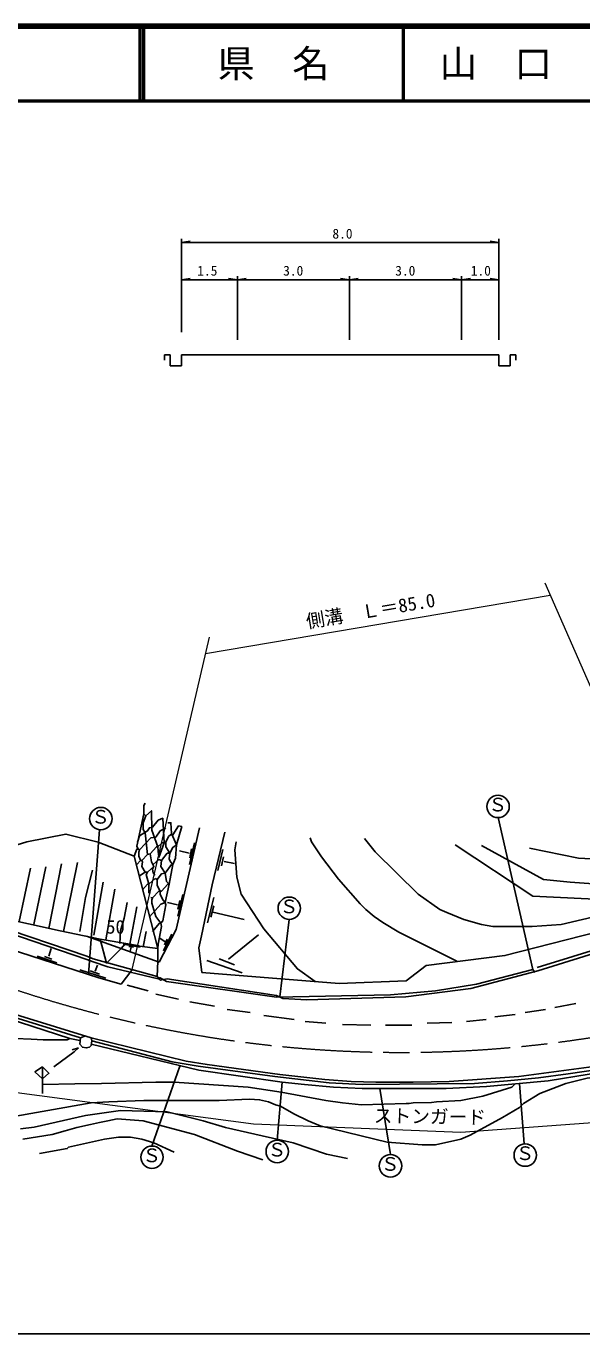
# Model space of a CAD drawing. Units: millimetres, scale not verified. Extents: x 40000 to 680000, y 20000 to 380000.
# Drawn here: x 282522 to 356896, y 205000 to 380000 of the extents above; entities that cross this region are included whole.
import ezdxf
from ezdxf.enums import TextEntityAlignment as Align

# ---------------------------------------------------------------- set-up
doc = ezdxf.new("R2010")
doc.units = ezdxf.units.MM
doc.header["$LTSCALE"] = 1000
doc.linetypes.add('CHAIN', pattern=[18.5, 12, -1.5, 3.5, -1.5])
for name, color, linetype, lineweight in [('M-BGD', 7, 'Continuous', 25), ('M-BMK', 2, 'CHAIN', 13), ('M-STR-HTXT', 7, 'Continuous', 13), ('M-STR-STRC', 7, 'Continuous', 25), ('M-TTL', 2, 'Continuous', 140), ('M-TTL-BAND', 7, 'Continuous', 25), ('M-TTL-LINE', 7, 'Continuous', 50)]:
    doc.layers.add(name, color=color, linetype=linetype, lineweight=lineweight)
doc.layers.add('M-BMK-HTXT', color=7, linetype='Continuous')
doc.layers.add('M-TTL-TXT', color=7, linetype='Continuous')
doc.styles.add('ＭＳ ゴシック', font='')
doc.styles.get('ＭＳ ゴシック').set_extended_font_data('MS Gothic')

msp = doc.modelspace()

# ---------------------------------------------------------------- linework, layer by layer
at = {"layer": 'M-BGD'}
for p, q in [((303294, 339033), (303294, 351533)), ((303294, 351033), (304476, 351242)), ((303294, 351033), (345794, 351033)), ((345794, 351033), (344613, 351242)), ((345794, 338033), (345794, 351533)), ((310794, 338033), (310794, 346533)), ((325794, 338033), (325794, 346533)), ((303294, 346033), (304476, 346242)), ((303294, 346033), (310794, 346033)), ((310794, 346033), (309613, 346242)), ((310794, 346033), (311976, 346242)), ((310794, 346033), (325794, 346033)), ((325794, 346033), (324613, 346242)), ((301794, 336033), (301044, 336033)), ((301044, 336033), (301044, 335283)), ((301794, 334533), (301794, 336033)), ((303294, 336033), (310794, 336033)), ((303294, 336033), (303294, 334533)), ((310794, 336033), (325794, 336033)), ((325794, 336033), (340794, 336033)), ((345794, 334533), (345794, 336033)), ((347294, 336033), (348044, 336033)), ((347294, 336033), (347294, 334533)), ((348044, 336033), (348044, 335283)), ((303294, 334533), (301794, 334533)), ((347294, 334533), (345794, 334533)), ((298265, 274588), (298519, 274334)), ((292331, 272458), (290846, 253112)), ((305715, 272726), (302583, 259094)), ((307409, 265106), (309102, 272133)), ((304359, 269341), (303048, 269622)), ((305069, 270722), (304406, 267812)), ((304663, 269887), (304414, 268724)), ((308867, 269826), (308196, 267025)), ((287258, 267900), (285565, 259264)), ((289375, 268069), (287512, 258840)), ((308945, 268851), (308680, 267626)), ((309007, 268219), (310427, 267938)), ((283109, 267307), (281585, 260195)), ((285141, 267476), (283533, 259772)), ((310711, 266122), (311303, 263836)), ((292846, 265444), (291576, 258332)), ((294370, 264513), (293185, 257740)), ((299789, 265952), (300043, 265783)), ((305969, 258248), (307409, 265106)), ((296063, 262735), (295640, 260618)), ((299196, 263412), (299450, 263328)), ((302771, 262429), (301460, 262710)), ((303481, 263810), (302818, 260900)), ((303075, 262975), (302825, 261813)), ((307658, 263394), (306811, 260007)), ((335010, 263836), (337889, 261804)), ((277013, 261126), (287089, 258925)), ((297333, 262142), (296402, 257147)), ((307658, 262293), (307234, 260769)), ((307488, 261446), (311722, 260430)), ((337889, 261804), (338820, 261380)), ((295132, 258925), (295640, 260618)), ((302583, 259094), (300316, 254753)), ((317738, 260449), (316468, 250120)), ((343477, 259772), (345001, 259518)), ((345001, 259518), (350250, 259518)), ((354145, 259772), (350250, 259518)), ((292253, 252660), (277775, 257316)), ((300316, 254753), (290598, 258201)), ((292423, 257824), (296402, 257147)), ((295132, 258925), (295047, 257232)), ((298603, 258840), (298180, 256808)), ((301110, 257469), (300423, 257947)), ((301934, 258334), (300892, 256267)), ((301396, 257817), (301053, 257078)), ((302012, 258498), (301934, 258334)), ((305631, 256639), (305969, 258248)), ((309604, 255120), (313624, 258402)), ((286637, 254640), (284013, 255525)), ((285938, 255161), (284965, 255509)), ((285543, 255556), (285891, 256555)), ((291491, 255200), (290645, 255538)), ((295501, 257153), (297763, 256740)), ((296286, 256854), (296893, 256749)), ((296402, 257147), (297418, 256978)), ((296560, 256725), (296439, 256219)), ((306054, 253337), (305631, 256639)), ((291491, 254776), (290645, 255115)), ((291760, 253532), (292051, 254354)), ((306684, 254973), (311412, 253294)), ((308340, 255172), (310394, 254400)), ((336075, 254306), (333401, 252236)), ((293204, 252616), (289717, 253716)), ((291099, 253558), (292347, 253153)), ((324427, 251898), (306054, 253337)), ((333401, 252236), (324427, 251898)), ((296063, 251644), (298857, 250882)), ((299873, 250458), (302921, 249781)), ((304445, 249442), (307747, 248850)), ((356092, 249188), (353298, 248680)), ((279977, 247241), (288359, 244532)), ((280146, 247580), (289798, 244616)), ((309441, 248426), (312489, 248003)), ((314351, 247580), (318415, 247072)), ((319855, 246818), (322649, 246564)), ((344069, 247072), (341445, 246818)), ((347964, 247749), (345255, 247410)), ((352028, 248426), (349319, 248003)), ((324850, 246394), (328660, 246310)), ((330607, 246310), (334163, 246310)), ((339497, 246648), (336195, 246564)), ((281077, 244532), (283194, 244447)), ((283194, 244447), (284803, 244362)), ((288359, 244532), (289713, 244278)), ((289544, 243262), (288697, 243008)), ((289798, 244616), (290475, 244870)), ((284698, 240742), (284718, 237166)), ((303091, 240806), (299365, 230138)), ((303937, 241484), (306731, 241060)), ((284718, 238351), (289036, 238436)), ((292592, 238520), (289036, 238436)), ((299873, 238690), (292592, 238520)), ((316807, 238690), (316129, 230900)), ((348553, 238505), (349188, 230417)), ((329845, 237843), (331283, 228988)), ((291153, 233017), (289290, 232594)), ((291153, 233017), (292338, 233271)), ((292338, 233271), (293439, 233525)), ((283617, 232678), (281755, 232424)), ((285988, 231662), (282093, 231070)), ((287766, 232170), (285988, 231662)), ((289290, 232594), (287766, 232170)), ((305038, 231662), (310795, 229461)), ((310795, 229461), (314182, 228276)), ((349188, 230417), (349724, 230368)), ((322733, 229038), (325527, 228445))]:
    msp.add_line(p, q, dxfattribs=at)
for points in [[(422640, 278652), (422047, 278737), (372771, 257909), (364643, 258248), (350927, 254014)], [(298434, 276028), (298265, 275689), (298265, 274588), (297333, 270270), (297503, 269847), (297672, 269678), (297587, 269508), (297587, 268916), (297841, 268408), (298011, 268323), (298095, 268154), (298011, 267561), (298434, 266799)], [(298773, 269170), (298434, 272048), (298180, 272472), (298180, 273403), (298519, 274334), (299281, 275012), (299365, 272387), (300127, 270186), (300238, 269081)], [(206909, 274080), (228076, 266714), (276844, 249019), (291237, 244616), (303937, 241484)], [(300297, 268746), (300974, 270694), (300805, 273996), (300212, 273742), (299450, 272810), (299027, 272726), (298773, 272302), (297672, 271625), (297418, 270778)], [(301482, 273403), (301905, 273403), (301990, 271964), (302667, 270440), (302159, 270101), (301736, 269339), (301651, 268577), (301821, 268154), (302159, 267815), (301990, 267815), (301143, 266630), (300635, 266545), (300043, 265783), (300043, 265021), (300466, 264259), (300466, 263836), (300805, 263074), (301143, 262735), (300551, 262481), (299027, 260788)], [(345678, 274080), (350335, 253760), (350589, 253337)], [(280146, 270101), (282601, 270863), (287851, 271879), (292169, 270778), (296995, 268916)], [(301228, 272726), (300466, 272302), (299873, 271456), (299196, 271371), (297672, 269762), (297503, 269847), (297333, 269847), (296995, 268916), (300127, 256554), (300127, 254861), (300043, 252829)], [(299450, 258840), (300381, 259941), (300551, 259941), (300805, 260280), (301228, 262396), (301143, 262735), (301651, 265190), (302159, 267815), (302498, 268662), (302667, 270440), (303345, 272895), (302921, 272980), (302159, 271794), (301821, 271794), (301567, 271540), (301228, 270778), (300974, 270694)], [(320532, 271371), (320701, 270863), (322056, 268831), (324342, 265868), (327221, 262566), (327983, 261804), (329083, 260872), (330269, 260026), (332385, 258756), (340175, 254861)], [(327813, 271286), (329253, 269508), (335010, 263836)], [(297333, 267815), (297841, 268323), (298011, 268323), (298773, 269170), (299111, 269254), (299958, 270186), (300127, 270186), (300720, 270694), (301228, 270694), (301228, 270186), (301736, 269339), (301397, 269339), (300635, 268323), (300551, 267561), (301143, 266630), (301313, 265529), (301651, 265190), (301482, 265190), (300635, 264259), (300297, 264259), (299450, 263328), (299365, 263074), (299365, 262650), (299873, 260872), (300551, 259941), (300635, 259518), (300212, 257147), (300127, 256554)], [(310626, 270863), (310457, 269762), (310711, 266122)], [(339921, 270440), (350335, 263582), (360495, 263074), (373533, 263412)], [(343477, 270355), (351774, 265783), (355330, 265444)], [(349911, 270016), (356431, 268662), (362527, 268323), (365659, 268323), (374041, 268662), (378529, 269254)], [(252291, 268408), (252714, 268408), (290645, 255538)], [(299111, 269254), (299281, 268154), (299619, 267561), (299450, 267222), (299535, 266630), (299789, 266376)], [(300635, 268323), (300297, 268492), (299535, 267815)], [(290645, 255115), (257032, 266545), (256609, 266714)], [(291407, 267053), (290475, 263412), (289713, 258840)], [(297672, 266291), (298434, 266799), (298773, 266799)], [(299619, 267561), (298773, 266799), (298603, 266460), (298942, 265190), (298942, 264005), (299111, 263836)], [(299789, 265952), (298942, 265190), (298773, 265190), (298095, 264428)], [(355330, 265444), (361595, 265021), (365151, 265190)], [(311303, 263836), (314351, 259179), (318839, 253845), (321209, 252152)], [(364389, 263158), (361595, 261804), (359817, 261126), (354145, 259772)], [(338820, 261380), (341106, 260449), (343477, 259772)], [(361087, 259348), (346609, 255623), (336075, 254306)], [(287089, 258925), (292423, 257824), (293269, 254607), (295217, 256554), (295839, 257243)], [(378613, 255454), (372856, 257486), (364051, 257655), (351012, 253591), (342037, 251220), (333317, 250120), (320109, 249696), (316891, 249866), (316045, 250289), (301397, 252490), (300466, 252321), (300297, 252490), (300466, 252660), (301313, 252152), (316045, 250035), (331285, 250374), (337296, 250882), (342799, 251813), (350335, 253760)], [(300127, 256554), (297672, 256893), (297411, 256979)], [(291491, 254776), (293439, 254099), (300212, 252490), (300381, 252575), (300043, 252829), (291491, 255200)], [(296676, 253762), (296656, 253676), (295217, 251813), (292253, 252660)], [(390467, 249442), (390467, 248850), (379714, 244955), (375311, 243600), (370824, 242330), (366929, 241399), (363373, 240637), (352367, 238859), (344154, 238097), (338735, 237843), (327475, 237843), (323665, 238012), (319770, 238351), (316807, 238690), (305631, 240298), (291237, 243770)], [(378105, 245040), (375819, 244278), (372009, 243177), (367607, 242076), (363289, 241145), (359648, 240468), (355076, 239790), (351097, 239282), (346948, 238859), (342545, 238520), (327475, 238351), (323072, 238605), (315791, 239452), (305546, 240806), (302075, 241399), (291322, 244193)], [(378359, 245717), (375904, 244870), (368961, 242923), (364982, 241992), (359817, 240976), (348472, 239452)], [(284803, 244362), (288020, 244362), (288359, 244532)], [(286242, 240722), (288951, 242754), (289544, 243262)], [(289798, 244616), (289713, 243770), (290052, 243346), (290560, 243262), (290983, 243346), (291237, 243600), (291322, 244193), (291237, 244616)], [(306731, 241060), (316468, 239706), (322479, 239028), (326035, 238774), (329337, 238690), (334333, 238690), (339159, 238774), (348472, 239452)], [(299873, 238690), (302329, 238690), (312235, 238012), (316637, 237335), (322649, 236234), (324850, 235896), (327390, 235642), (333401, 235811), (333782, 235830)], [(370993, 237335), (370147, 237843), (365744, 239198), (363797, 239452), (359479, 239452), (357616, 239198), (354737, 238520), (351266, 237166), (349065, 235811), (348557, 235303), (346271, 233948), (341953, 231578), (340683, 231070), (337296, 230308), (335518, 230308)], [(336788, 235980), (337465, 236065), (340683, 236234), (343646, 236827), (347541, 238012), (347879, 238351)], [(279638, 233864), (291237, 235896), (293608, 236065), (298265, 236234), (308340, 236234), (312404, 236404), (313759, 236319), (314944, 236065), (315875, 235642), (316553, 235472), (318331, 234456), (320278, 233525), (321887, 232848), (330861, 230646), (335518, 230308)], [(283617, 232678), (290475, 234202), (295132, 234880), (301397, 234710), (306223, 233525)], [(336788, 235980), (334333, 235896), (333782, 235830)], [(293439, 233525), (294709, 233779), (298180, 233525), (305038, 231662)], [(314097, 231493), (309187, 232594), (306223, 233525)], [(284295, 229122), (288020, 229800), (288189, 229969), (293015, 231070), (294878, 231324), (296487, 231324), (298011, 231070), (299619, 230562), (302329, 229292)], [(314097, 231493), (318246, 230562), (322733, 229038)]]:
    msp.add_lwpolyline(points, dxfattribs=at)
msp.add_lwpolyline([(284698, 240742), (285565, 239875), (284718, 239113), (283702, 240044)], close=True, dxfattribs=at)
for centre in [(345678, 275580), (292519, 273946), (317738, 261949), (299365, 228638), (316129, 229400), (349321, 228923), (331283, 227488)]:
    msp.add_circle(centre, 1500, dxfattribs=at)
at = {"layer": 'M-BMK'}
msp.add_arc((332733, 405490), 162825, 244.87311, 279.73962, dxfattribs=at)
at = {"layer": 'M-STR-HTXT'}
for p, q in [((351943, 305492), (372771, 257909)), ((306505, 296034), (352666, 303841)), ((307013, 298219), (296676, 253762)), ((281275, 237297), (312953, 233120)), ((312953, 233120), (340678, 231995)), ((340678, 231995), (365110, 233761))]:
    msp.add_line(p, q, dxfattribs=at)
at = {"layer": 'M-STR-STRC'}
for p, q in [((340794, 338033), (340794, 346533)), ((325794, 346033), (326976, 346242)), ((325794, 346033), (340794, 346033)), ((340794, 346033), (339613, 346242)), ((340794, 346033), (341976, 346242)), ((340794, 346033), (345794, 346033)), ((345794, 346033), (344613, 346242)), ((340794, 336033), (345794, 336033))]:
    msp.add_line(p, q, dxfattribs=at)
at = {"layer": 'M-TTL'}
msp.add_line((680000, 380000), (40000, 380000), dxfattribs=at)
at = {"layer": 'M-TTL-BAND'}
msp.add_line((40000, 205000), (579000, 205000), dxfattribs=at)
at = {"layer": 'M-TTL-LINE'}
for p, q in [((297750, 380000), (297750, 370000)), ((298250, 380000), (298250, 370000)), ((333000, 380000), (333000, 370000)), ((40000, 370000), (680000, 370000))]:
    msp.add_line(p, q, dxfattribs=at)

# ---------------------------------------------------------------- texts
at = {"layer": 'M-BGD', "style": 'ＭＳ ゴシック'}
for s, height, p in [('8.0', 1320, (323513, 351171)), ('1.5', 1320, (305424, 346220)), ('3.0', 1320, (316918, 346220)), ('Ｓ', 1833, (344391, 274363)), ('Ｓ', 1833, (291232, 272729)), ('Ｓ', 1833, (316451, 260732)), ('50', 1833, (293231, 258002)), ('Ｓ', 1833, (298078, 227421)), ('Ｓ', 1833, (314842, 228183)), ('Ｓ', 1833, (348033, 227706)), ('Ｓ', 1833, (329996, 226271))]:
    msp.add_text(s, height=height, dxfattribs=at).set_placement(p, align=Align.BOTTOM_LEFT)
at = {"layer": 'M-BMK-HTXT', "style": 'ＭＳ ゴシック'}
msp.add_text('ストンガード', height=1833, rotation=359.152, dxfattribs=at).set_placement((329041, 232741), align=Align.BOTTOM_LEFT)
at = {"layer": 'M-STR-HTXT', "style": 'ＭＳ ゴシック'}
msp.add_text('側溝\u3000Ｌ＝85.0', height=1833, rotation=9.599, dxfattribs=at).set_placement((320244, 298871), align=Align.BOTTOM_LEFT)
at = {"layer": 'M-STR-STRC', "style": 'ＭＳ ゴシック'}
for s, p in [('3.0', (331918, 346220)), ('1.0', (342030, 346220))]:
    msp.add_text(s, height=1320, dxfattribs=at).set_placement(p, align=Align.BOTTOM_LEFT)
at = {"layer": 'M-TTL-TXT', "style": 'ＭＳ ゴシック'}
for s, p in [('県\u3000名', (315625, 375000)), ('山\u3000口\u3000県', (350375, 375000))]:
    msp.add_text(s, height=3666, dxfattribs=at).set_placement(p, align=Align.MIDDLE_CENTER)

doc.saveas('drawing.dxf')
